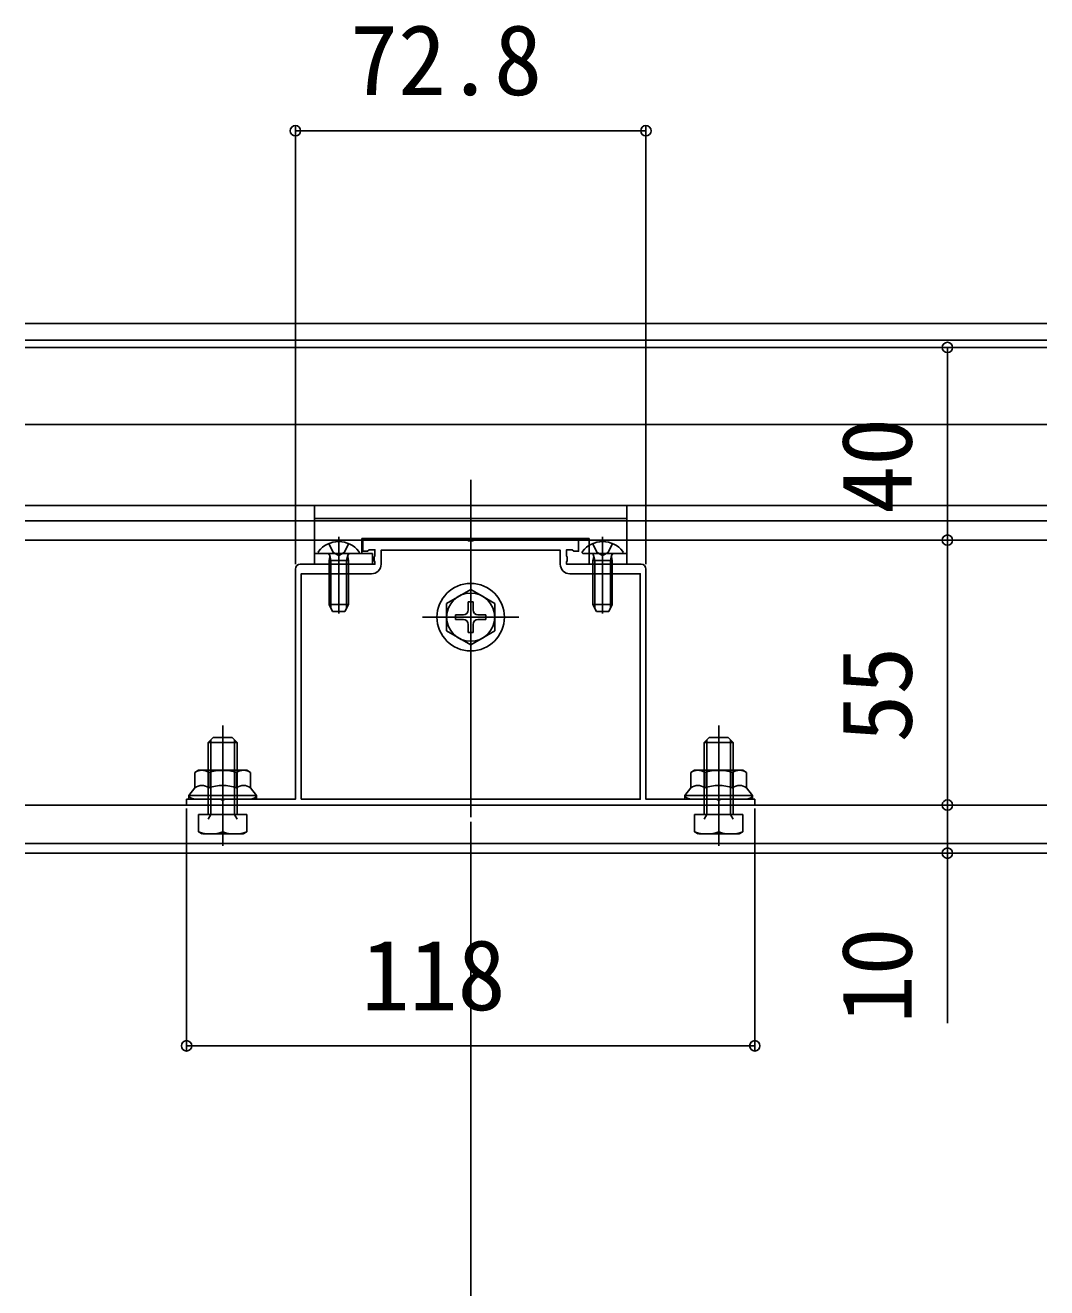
# Model space of a CAD drawing. Units: millimetres, scale not verified. Extents: x -875 to 875, y -1304 to 1297.
# Drawn here: x -320 to -107.9, y -4.9 to 257.2 of the extents above; entities that cross this region are included whole.
import ezdxf
from ezdxf.enums import TextEntityAlignment as Align

# ---------------------------------------------------------------- set-up
doc = ezdxf.new("R2010")
doc.units = ezdxf.units.MM
doc.header["$LTSCALE"] = 8
for name, color, linetype in [('0-2_YKK_11', 7, 'Continuous'), ('0-4_YKK_12', 2, 'Continuous'), ('0-5_YKK_13', 4, 'Continuous'), ('0-6_YKK_D', 6, 'Continuous')]:
    doc.layers.add(name, color=color, linetype=linetype)
doc.styles.add('ＭＳ ゴシック', font='')
doc.styles.get('ＭＳ ゴシック').set_extended_font_data('MS Gothic')

msp = doc.modelspace()

# ---------------------------------------------------------------- linework, layer by layer
at = {"layer": '0-2_YKK_11'}
for points in [[(-192.1, 145.312), (-207.6, 145.312), (-207.6, 145.787), (-207.487, 146.022), (-207.487, 146.802), (-207.6, 147.036), (-207.6, 148.312), (-206.4, 148.312), (-206.1, 148.012), (-205.1, 148.012), (-205.1, 150.312), (-226.829, 150.312), (-227.021, 150.169), (-227.979, 150.169), (-228.171, 150.312), (-249.9, 150.312), (-249.9, 148.012), (-248.9, 148.012), (-248.6, 148.312), (-247.4, 148.312), (-247.4, 147.036), (-247.512, 146.802), (-247.512, 146.022), (-247.4, 145.787), (-247.4, 145.312), (-262.9, 145.312)], [(-208.9, 145.312), (-208.9, 148.212), (-246.1, 148.212), (-246.1, 145.312)], [(-286.5, 95.312), (-168.5, 95.312), (-168.5, 96.512), (-175.542, 96.512), (-175.725, 96.392), (-176.275, 96.392), (-176.458, 96.512), (-191.1, 96.512), (-191.1, 144.312)], [(-263.9, 144.312), (-263.9, 96.512), (-278.542, 96.512), (-278.725, 96.392), (-279.275, 96.392), (-279.458, 96.512), (-286.5, 96.512), (-286.5, 95.312)], [(-262.7, 96.512), (-192.3, 96.512), (-192.3, 143.312), (-206.9, 143.312)], [(-248.1, 143.312), (-262.7, 143.312), (-262.7, 96.512)]]:
    msp.add_lwpolyline(points, dxfattribs=at)
for centre, radius, start, end in [((-262.9, 144.312), 1, 90.00001, 179.99999), ((-248.1, 145.312), 2, 270.00001, 359.99999), ((-206.9, 145.312), 2, 180.00001, 269.99999), ((-192.1, 144.312), 1, 0.00001, 89.99999)]:
    msp.add_arc(centre, radius, start, end, dxfattribs=at)
at = {"layer": '0-4_YKK_12'}
for p, q in [((-107.872, 195.312), (-320, 195.312)), ((-107.872, 191.812), (-320, 191.812)), ((-107.872, 190.312), (-320, 190.312)), ((-107.872, 174.312), (-320, 174.312)), ((-227.5, 92.812), (-227.5, 162.812)), ((-107.872, 157.512), (-320, 157.512)), ((-107.872, 154.312), (-320, 154.312)), ((-320, 154.312), (-266.5, 154.312)), ((-107.872, 154.312), (-188.5, 154.312)), ((-320, 150.312), (-107.872, 150.312)), ((-227.5, 144.312), (-227.5, 124.312)), ((-217.5, 134.312), (-237.5, 134.312)), ((-320, 95.312), (-227.5, 95.312)), ((-107.872, 95.312), (-227.5, 95.312)), ((-320, 87.312), (-227.5, 87.312)), ((-107.872, 87.312), (-227.5, 87.312)), ((-320, 85.312), (-227.5, 85.312)), ((-107.872, 85.312), (-227.5, 85.312))]:
    msp.add_line(p, q, dxfattribs=at)
at = {"layer": '0-5_YKK_13'}
for p, q in [((-195.1, 157.512), (-259.9, 157.512)), ((-259.9, 154.906), (-259.9, 157.512)), ((-195.1, 154.906), (-195.1, 157.512)), ((-259.9, 154.829), (-259.9, 154.906)), ((-259.9, 154.812), (-259.9, 154.829)), ((-259.9, 154.812), (-195.1, 154.812)), ((-259.9, 147.812), (-259.9, 154.812)), ((-195.1, 154.829), (-195.1, 154.906)), ((-195.1, 154.812), (-195.1, 154.829)), ((-195.1, 147.812), (-195.1, 154.812)), ((-256.975, 149.589), (-256.045, 147.724)), ((-254.9, 151.012), (-254.9, 135.049)), ((-254.9, 143.312), (-254.9, 149.512)), ((-252.825, 149.589), (-253.755, 147.724)), ((-250.1, 150.612), (-202.9, 150.612)), ((-250.1, 147.812), (-250.1, 150.612)), ((-202.9, 150.612), (-202.9, 147.812)), ((-202.175, 149.589), (-201.245, 147.724)), ((-200.1, 151.012), (-200.1, 135.049)), ((-200.1, 143.312), (-200.1, 149.512)), ((-198.025, 149.589), (-198.955, 147.724)), ((-259.9, 147.512), (-259.9, 147.812)), ((-247.9, 147.512), (-259.9, 147.512)), ((-259.9, 146.512), (-259.9, 147.512)), ((-258.876, 147.512), (-250.924, 147.512)), ((-256.9, 146.112), (-256.755, 146.924)), ((-256.521, 146.112), (-256.761, 147.127)), ((-256.045, 147.724), (-254.9, 147.115)), ((-253.755, 147.724), (-254.9, 147.115)), ((-253.279, 146.112), (-253.039, 147.127)), ((-252.9, 146.112), (-253.045, 146.924)), ((-250.1, 147.512), (-250.1, 147.812)), ((-247.9, 146.512), (-247.9, 147.512)), ((-204.076, 147.512), (-196.124, 147.512)), ((-202.9, 147.812), (-202.9, 147.512)), ((-202.1, 146.112), (-201.955, 146.924)), ((-201.721, 146.112), (-201.961, 147.127)), ((-201.245, 147.724), (-200.1, 147.115)), ((-198.955, 147.724), (-200.1, 147.115)), ((-198.479, 146.112), (-198.239, 147.127)), ((-198.1, 146.112), (-198.245, 146.924)), ((-195.1, 147.512), (-195.1, 147.812)), ((-259.9, 146.312), (-259.9, 146.512)), ((-252.9, 146.112), (-256.9, 146.112)), ((-256.9, 146.112), (-256.9, 136.912)), ((-256.521, 146.112), (-256.521, 136.154)), ((-253.279, 146.112), (-253.279, 136.154)), ((-252.9, 146.112), (-252.9, 136.912)), ((-247.9, 146.312), (-247.9, 146.512)), ((-247.9, 145.312), (-247.9, 146.312)), ((-202.9, 146.512), (-202.9, 146.312)), ((-202.9, 146.312), (-202.9, 145.312)), ((-195.1, 145.312), (-202.9, 145.312)), ((-198.1, 146.112), (-202.1, 146.112)), ((-202.1, 146.112), (-202.1, 136.912)), ((-201.721, 146.112), (-201.721, 136.154)), ((-198.479, 146.112), (-198.479, 136.154)), ((-198.1, 146.112), (-198.1, 136.912)), ((-195.1, 146.312), (-195.1, 146.512)), ((-195.1, 145.312), (-195.1, 146.312)), ((-227.5, 140.062), (-232.5, 137.175)), ((-227.5, 140.062), (-222.5, 137.175)), ((-252.9, 136.912), (-256.9, 136.912)), ((-256.2, 135.512), (-256.9, 136.912)), ((-252.9, 136.912), (-253.6, 135.512)), ((-232.5, 131.449), (-232.5, 137.175)), ((-228, 137.462), (-228, 135.812)), ((-228, 137.462), (-227, 137.462)), ((-227, 137.462), (-227, 135.812)), ((-222.5, 137.175), (-222.5, 131.449)), ((-198.1, 136.912), (-202.1, 136.912)), ((-201.4, 135.512), (-202.1, 136.912)), ((-198.1, 136.912), (-198.8, 135.512)), ((-253.6, 135.512), (-256.2, 135.512)), ((-229, 134.812), (-230.65, 134.812)), ((-230.65, 133.812), (-230.65, 134.812)), ((-229, 133.812), (-230.65, 133.812)), ((-224.35, 134.812), (-226, 134.812)), ((-224.35, 133.812), (-226, 133.812)), ((-224.35, 134.812), (-224.35, 133.812)), ((-198.8, 135.512), (-201.4, 135.512)), ((-227.5, 128.562), (-232.5, 131.449)), ((-228, 132.812), (-228, 131.162)), ((-227, 131.162), (-228, 131.162)), ((-227.5, 128.562), (-222.5, 131.449)), ((-227, 132.812), (-227, 131.162)), ((-279, 111.812), (-279, 86.812)), ((-176, 111.812), (-176, 86.812)), ((-282, 108.312), (-281, 109.312)), ((-282, 108.312), (-276, 108.312)), ((-282, 93.312), (-282, 108.312)), ((-281.46, 93.312), (-281.46, 108.852)), ((-277, 109.312), (-281, 109.312)), ((-276, 108.312), (-277, 109.312)), ((-276.54, 93.312), (-276.54, 108.852)), ((-276, 108.312), (-276, 93.312)), ((-179, 108.312), (-178, 109.312)), ((-179, 108.312), (-173, 108.312)), ((-179, 93.312), (-179, 108.312)), ((-178.46, 93.312), (-178.46, 108.852)), ((-174, 109.312), (-178, 109.312)), ((-173, 108.312), (-174, 109.312)), ((-173.54, 93.312), (-173.54, 108.852)), ((-173, 108.312), (-173, 93.312)), ((-284, 102.512), (-284.774, 102.065)), ((-279, 102.512), (-284, 102.512)), ((-279, 102.512), (-274, 102.512)), ((-274, 102.512), (-273.226, 102.065)), ((-181, 102.512), (-181.774, 102.065)), ((-176, 102.512), (-181, 102.512)), ((-176, 102.512), (-171, 102.512)), ((-171, 102.512), (-170.226, 102.065)), ((-284.774, 98.912), (-284.774, 102.065)), ((-281.887, 98.912), (-281.887, 102.065)), ((-276.113, 98.912), (-276.113, 102.065)), ((-273.226, 98.912), (-273.226, 102.065)), ((-181.774, 98.912), (-181.774, 102.065)), ((-178.887, 98.912), (-178.887, 102.065)), ((-173.113, 98.912), (-173.113, 102.065)), ((-170.226, 98.912), (-170.226, 102.065)), ((-286, 96.512), (-286, 97.312)), ((-272, 96.512), (-272, 97.312)), ((-183, 96.512), (-183, 97.312)), ((-169, 96.512), (-169, 97.312)), ((-279, 96.512), (-286, 96.512)), ((-279, 96.512), (-272, 96.512)), ((-176, 96.512), (-183, 96.512)), ((-176, 96.512), (-169, 96.512)), ((-284, 93.312), (-274, 93.312)), ((-284, 89.762), (-284, 93.312)), ((-282, 93.312), (-276, 93.312)), ((-281.46, 93.312), (-282, 92.377)), ((-279, 93.312), (-279, 89.758)), ((-276.54, 93.312), (-276, 92.377)), ((-274, 89.762), (-274, 93.312)), ((-181, 93.312), (-171, 93.312)), ((-181, 89.762), (-181, 93.312)), ((-179, 93.312), (-173, 93.312)), ((-178.46, 93.312), (-179, 92.377)), ((-176, 93.312), (-176, 89.758)), ((-173.54, 93.312), (-173, 92.377)), ((-171, 89.762), (-171, 93.312)), ((-283.226, 89.315), (-284, 89.762)), ((-283.221, 89.312), (-274.779, 89.312)), ((-274.774, 89.315), (-274, 89.762)), ((-180.226, 89.315), (-181, 89.762)), ((-180.221, 89.312), (-171.779, 89.312)), ((-171.774, 89.315), (-171, 89.762))]:
    msp.add_line(p, q, dxfattribs=at)
for points in [[(-195.1, 146.512), (-195.1, 147.512), (-202.9, 147.512), (-202.9, 146.512)], [(-247.9, 145.312), (-259.9, 145.312), (-259.9, 146.312)], [(-279, 97.312), (-286, 97.312), (-284.774, 98.912)], [(-279, 97.312), (-272, 97.312), (-273.226, 98.912)], [(-176, 97.312), (-183, 97.312), (-181.774, 98.912)], [(-176, 97.312), (-169, 97.312), (-170.226, 98.912)]]:
    msp.add_lwpolyline(points, dxfattribs=at)
for radius in [7, 5]:
    msp.add_circle((-227.5, 134.312), radius, dxfattribs=at)
for centre, radius, start, end in [((-254.9, 144.712), 5.3, 37.71409, 142.28591), ((-200.1, 144.712), 5.3, 37.71409, 142.28591), ((-258.876, 147.786), 0.274, 142.28591, 270), ((-257.248, 147.012), 0.5, 349.90904, 90), ((-252.552, 147.012), 0.5, 90, 190.09096), ((-250.924, 147.786), 0.274, 270, 37.71409), ((-204.076, 147.786), 0.274, 142.28591, 270), ((-202.448, 147.012), 0.5, 349.90904, 90), ((-197.752, 147.012), 0.5, 90, 190.09096), ((-196.124, 147.786), 0.274, 270, 37.71409), ((-229, 135.812), 1, 270, 0), ((-229, 132.812), 1, 0, 90), ((-226, 135.812), 1, 180, 270), ((-226, 132.812), 1, 90, 180), ((-283.33, 99.956), 2.556, 55.61575, 124.38425), ((-279, 92.958), 9.553, 90, 107.58795), ((-279, 92.958), 9.553, 72.41205, 90), ((-274.67, 99.956), 2.556, 55.61575, 124.38425), ((-180.33, 99.956), 2.556, 55.61575, 124.38425), ((-176, 92.958), 9.553, 90, 107.58795), ((-176, 92.958), 9.553, 72.41205, 90), ((-171.67, 99.956), 2.556, 55.61575, 124.38425), ((-283.33, 96.803), 2.556, 55.61575, 124.38425), ((-279, 89.805), 9.553, 90, 107.58795), ((-279, 89.805), 9.553, 72.41205, 90), ((-274.67, 96.803), 2.556, 55.61575, 124.38425), ((-180.33, 96.803), 2.556, 55.61575, 124.38425), ((-176, 89.805), 9.553, 90, 107.58795), ((-176, 89.805), 9.553, 72.41205, 90), ((-171.67, 96.803), 2.556, 55.61575, 124.38425), ((-281.5, 96.481), 7.169, 249.59205, 290.40795), ((-276.5, 96.481), 7.169, 249.59205, 290.40795), ((-178.5, 96.481), 7.169, 249.59205, 290.40795), ((-173.5, 96.481), 7.169, 249.59205, 290.40795)]:
    msp.add_arc(centre, radius, start, end, dxfattribs=at)
for centre, start_param, end_param in [((-284.5, 97.312), 6.2831853, 7.8539816), ((-273.5, 97.312), 1.5707963, 3.1415927), ((-181.5, 97.312), 6.2831853, 7.8539816), ((-170.5, 97.312), 1.5707963, 3.1415927)]:
    msp.add_ellipse(centre, major_axis=(-1.5, 0), ratio=0.533333, start_param=start_param, end_param=end_param, dxfattribs=at)
at = {"layer": '0-6_YKK_D'}
for p, q in [((-263.9, 145.312), (-263.9, 236.312)), ((-191.1, 145.312), (-191.1, 236.312)), ((-263.9, 235.312), (-191.1, 235.312)), ((-128.5, 150.312), (-128.5, 190.312)), ((-128.5, 95.312), (-128.5, 150.312)), ((-286.5, 94.612), (-286.5, 44.312)), ((-168.5, 94.612), (-168.5, 44.312)), ((-227.5, 91.812), (-227.5, -123.188)), ((-227.5, 91.812), (-227.5, -123.188)), ((-286.5, 45.312), (-168.5, 45.312))]:
    msp.add_line(p, q, dxfattribs=at)
msp.add_lwpolyline([(-128.5, 95.312), (-128.5, 85.312), (-128.5, 50.012)], dxfattribs=at)
for centre in [(-263.9, 235.312), (-191.1, 235.312), (-128.5, 190.312), (-128.5, 150.312), (-128.5, 150.312), (-128.5, 95.312), (-128.5, 95.312), (-128.5, 85.312), (-286.5, 45.312), (-168.5, 45.312)]:
    msp.add_circle(centre, 1.075, dxfattribs=at)

# ---------------------------------------------------------------- texts
at = {"layer": '0-6_YKK_D', "style": 'ＭＳ ゴシック'}
for s, p in [('72.8', (-252.557, 238.312)), ('118', (-250.17, 48.312))]:
    msp.add_text(s, height=14.66, dxfattribs=at).set_placement(p, align=Align.BOTTOM_LEFT)
for s, p in [('40', (-131.5, 155.766)), ('55', (-131.5, 108.266)), ('10', (-131.5, 49.944))]:
    msp.add_text(s, height=14.66, rotation=90, dxfattribs=at).set_placement(p, align=Align.BOTTOM_LEFT)

doc.saveas('drawing.dxf')
